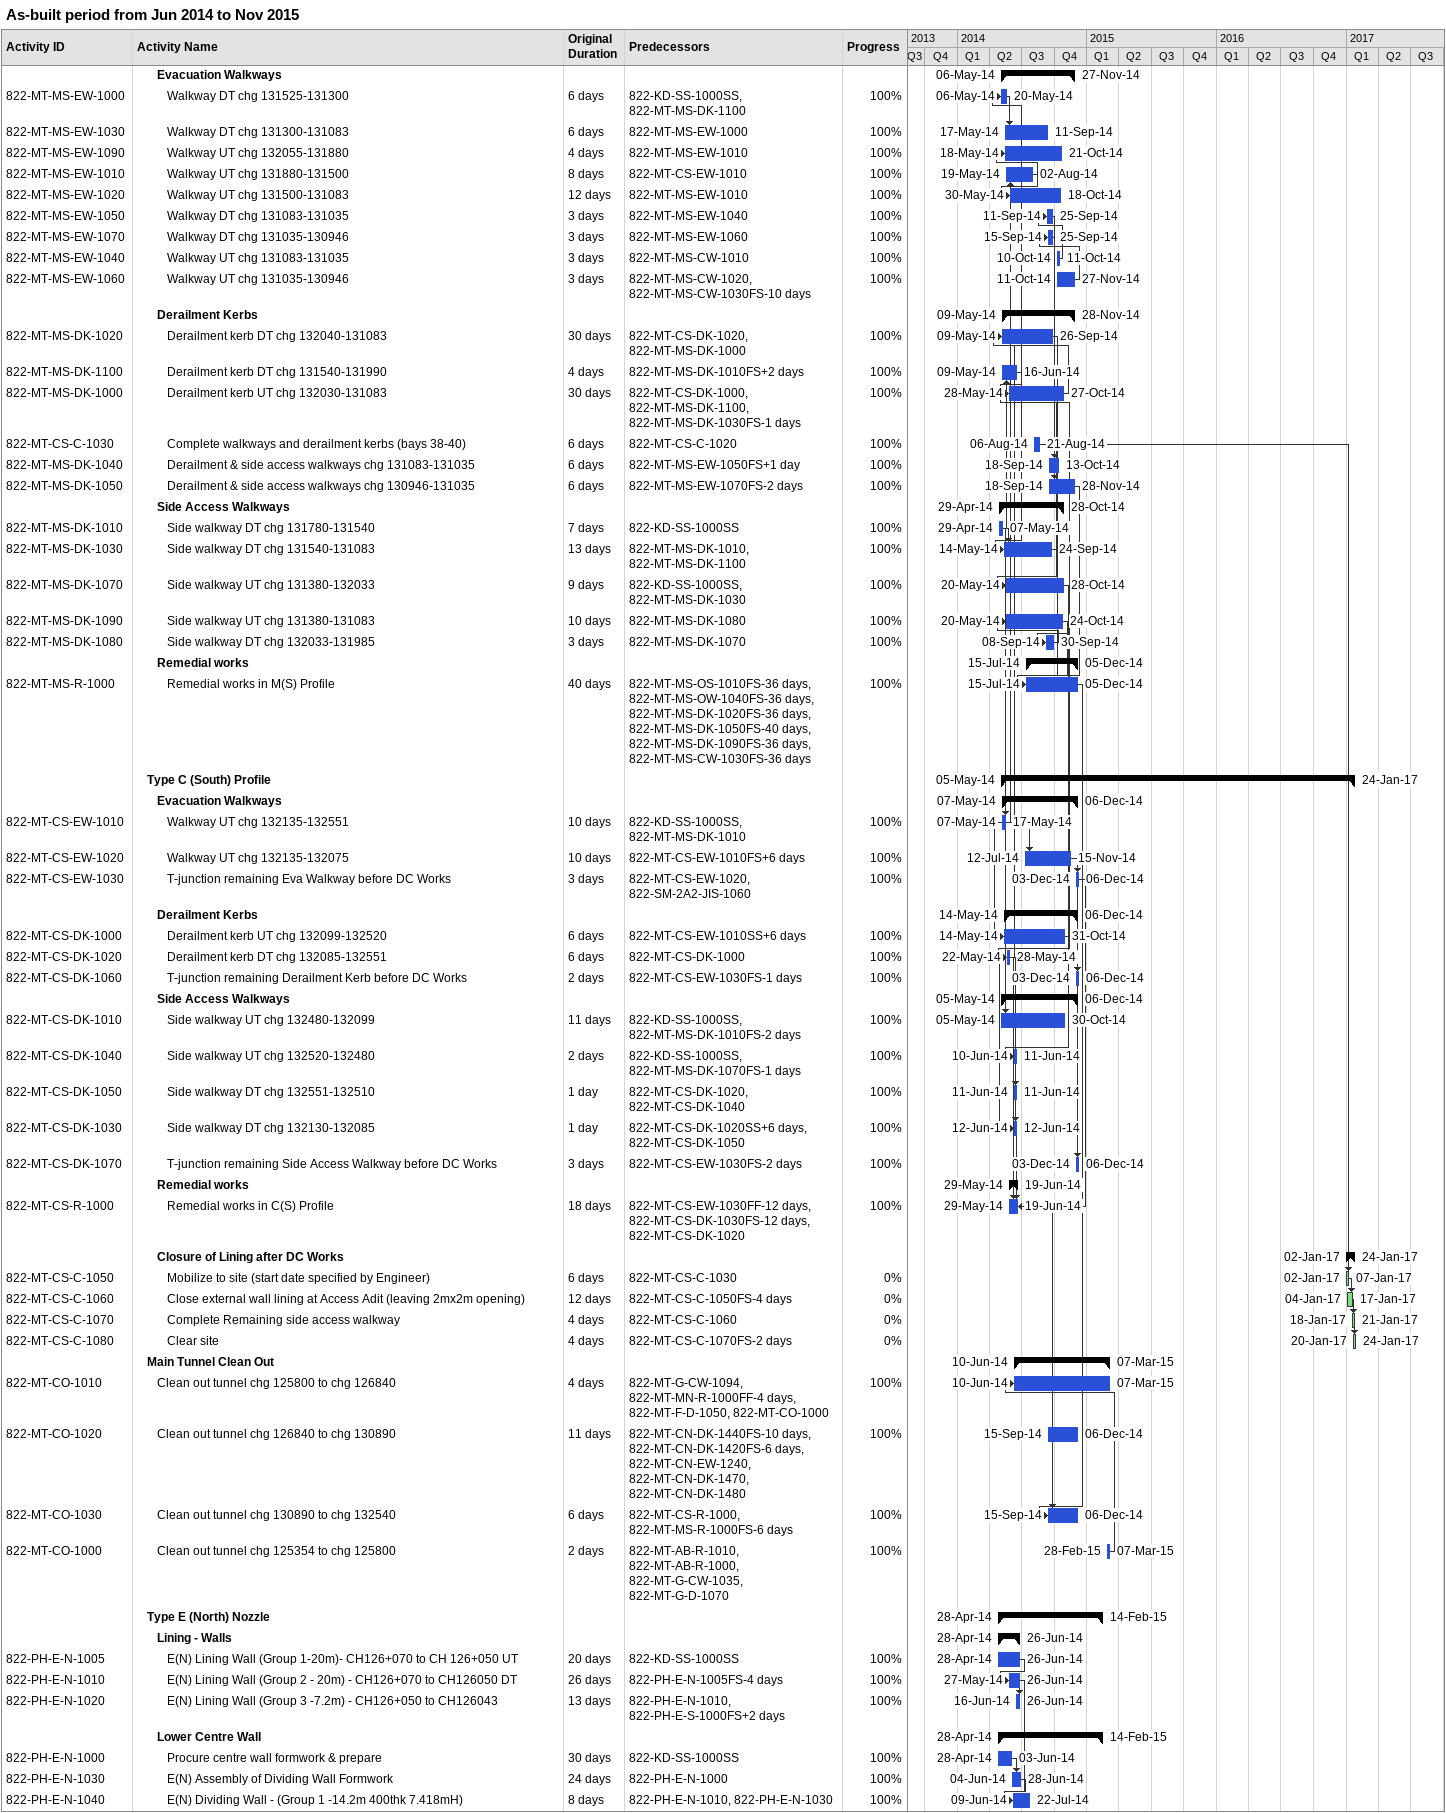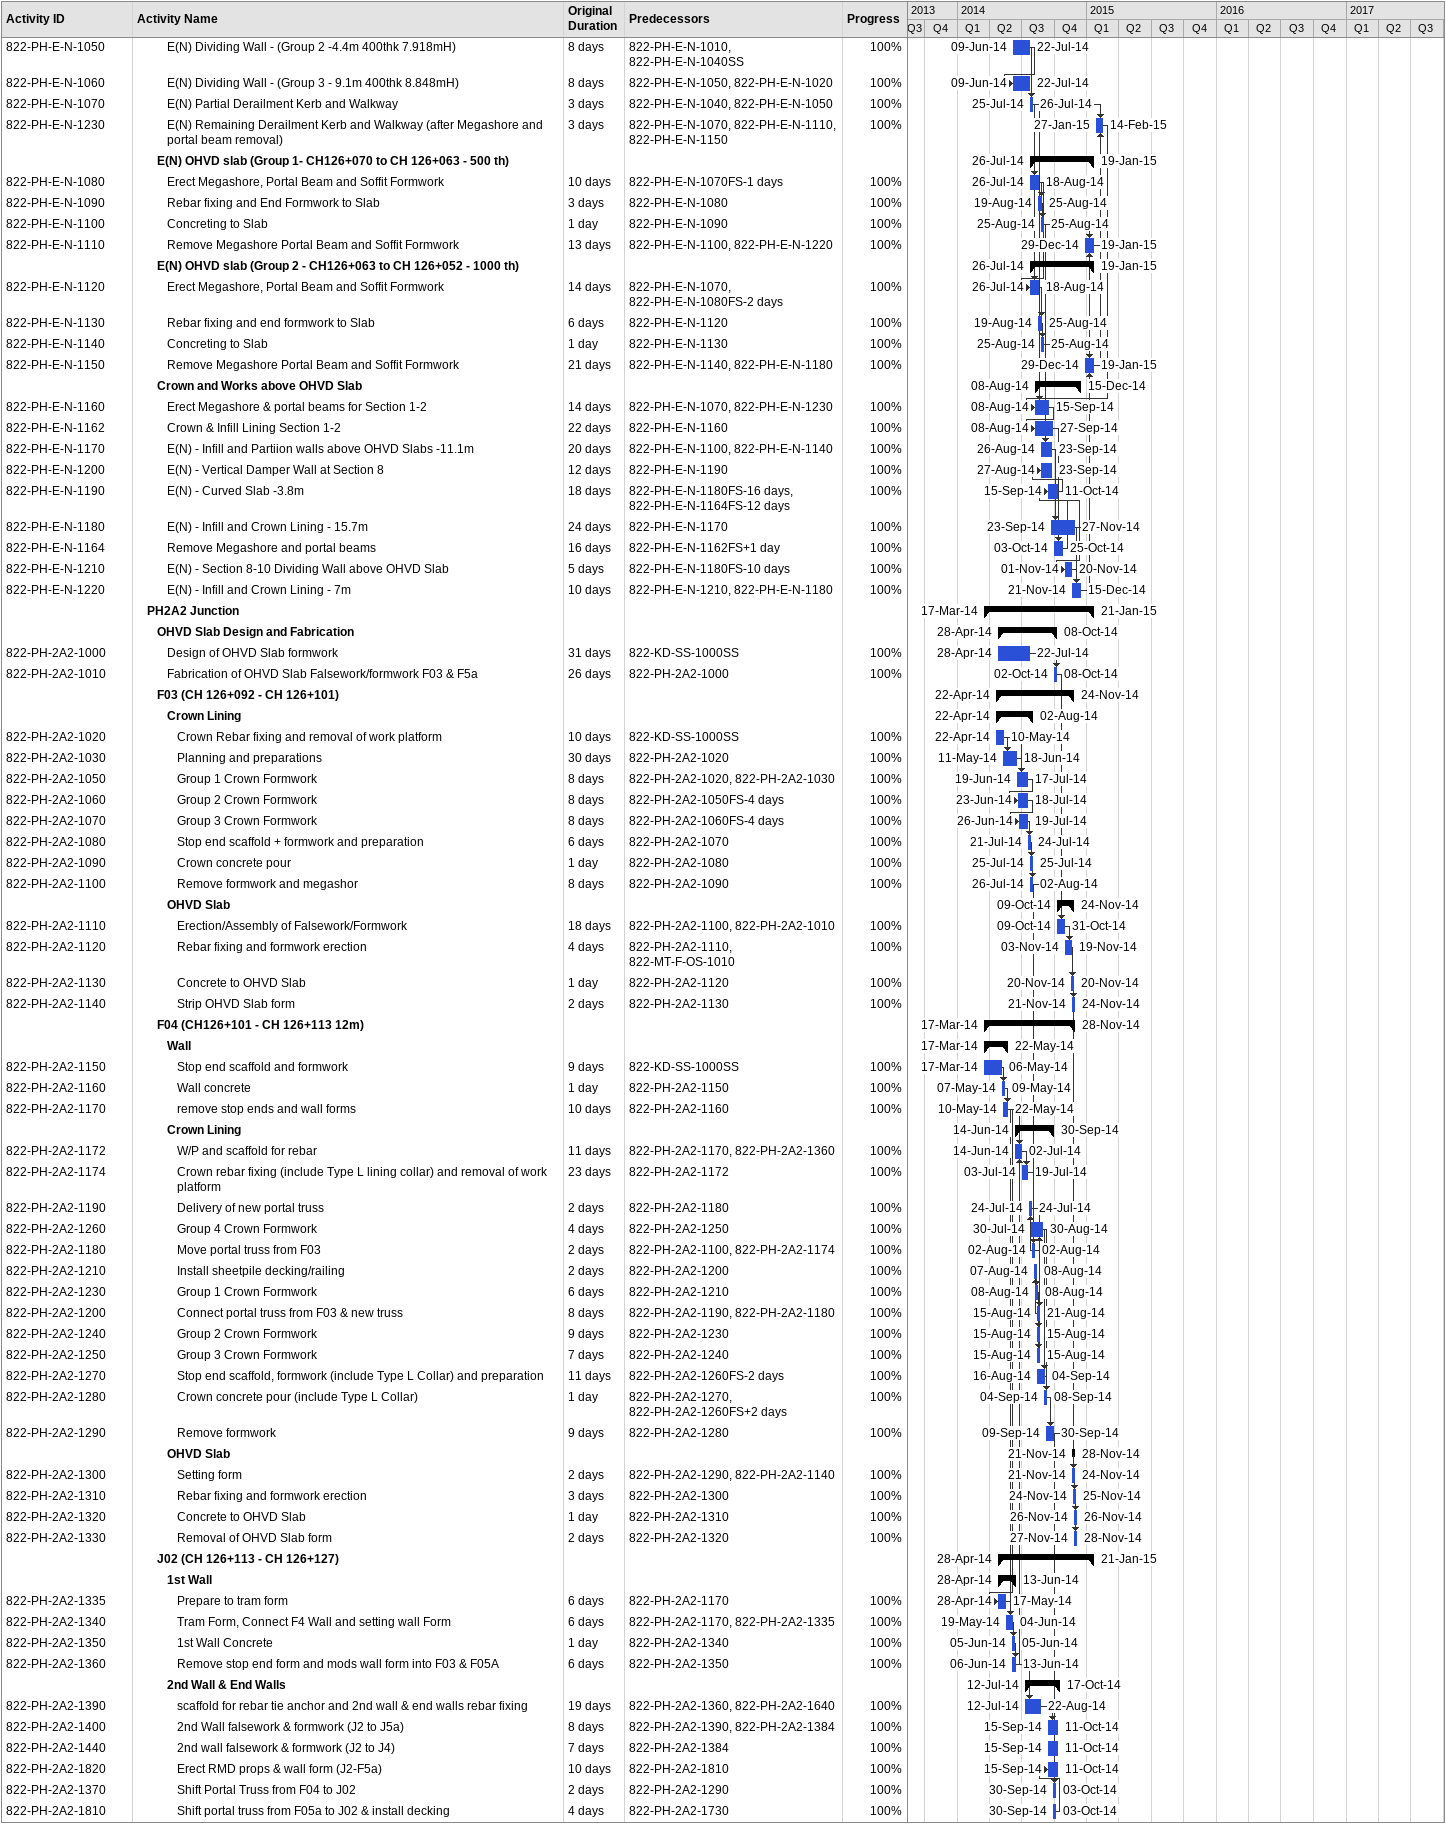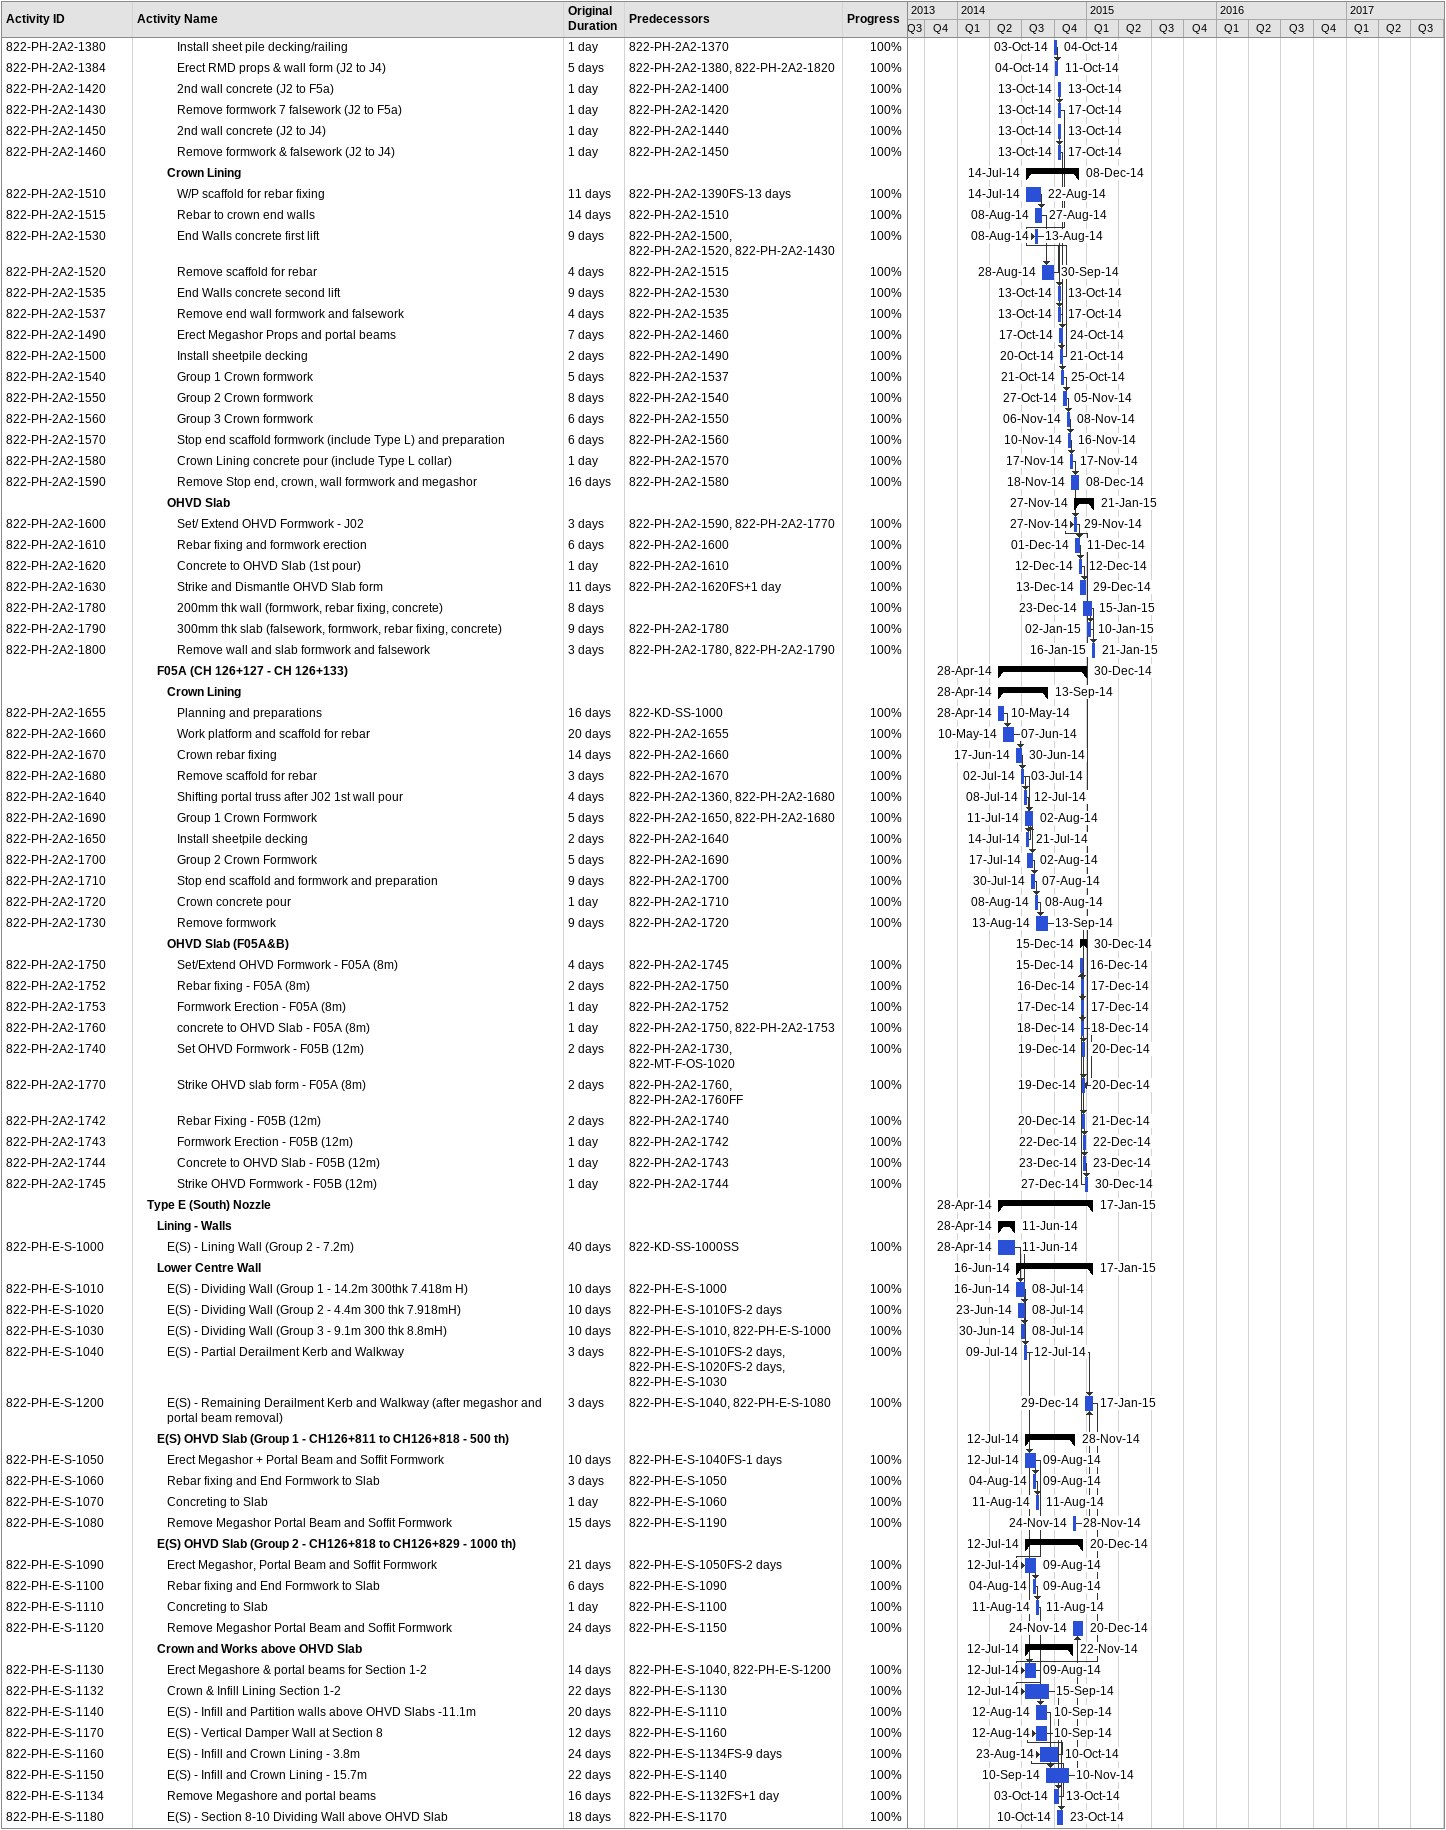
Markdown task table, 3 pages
As-built period from Jun 2014 to Nov 2015

| ID | Level | Task | Original duration | Start | Finish | Predecessors | % complete |
|---|---|---|---|---|---|---|---|
|  | 3 | **Evacuation Walkways** |  | 2014-05-06 | 2014-11-27 |  |  |
| 822-MT-MS-EW-1000 | 4 | Walkway DT chg 131525-131300 | 6d | 2014-05-06 | 2014-05-20 | 822-KD-SS-1000SS, 822-MT-MS-DK-1100 | 100 |
| 822-MT-MS-EW-1030 | 4 | Walkway DT chg 131300-131083 | 6d | 2014-05-17 | 2014-09-11 | 822-MT-MS-EW-1000 | 100 |
| 822-MT-MS-EW-1090 | 4 | Walkway UT chg 132055-131880 | 4d | 2014-05-18 | 2014-10-21 | 822-MT-MS-EW-1010 | 100 |
| 822-MT-MS-EW-1010 | 4 | Walkway UT chg 131880-131500 | 8d | 2014-05-19 | 2014-08-02 | 822-MT-CS-EW-1010 | 100 |
| 822-MT-MS-EW-1020 | 4 | Walkway UT chg 131500-131083 | 12d | 2014-05-30 | 2014-10-18 | 822-MT-MS-EW-1010 | 100 |
| 822-MT-MS-EW-1050 | 4 | Walkway DT chg 131083-131035 | 3d | 2014-09-11 | 2014-09-25 | 822-MT-MS-EW-1040 | 100 |
| 822-MT-MS-EW-1070 | 4 | Walkway DT chg 131035-130946 | 3d | 2014-09-15 | 2014-09-25 | 822-MT-MS-EW-1060 | 100 |
| 822-MT-MS-EW-1040 | 4 | Walkway UT chg 131083-131035 | 3d | 2014-10-10 | 2014-10-11 | 822-MT-MS-CW-1010 | 100 |
| 822-MT-MS-EW-1060 | 4 | Walkway UT chg 131035-130946 | 3d | 2014-10-11 | 2014-11-27 | 822-MT-MS-CW-1020, 822-MT-MS-CW-1030FS-10d | 100 |
|  | 3 | **Derailment Kerbs** |  | 2014-05-09 | 2014-11-28 |  |  |
| 822-MT-MS-DK-1020 | 4 | Derailment kerb DT chg 132040-131083 | 30d | 2014-05-09 | 2014-09-26 | 822-MT-CS-DK-1020, 822-MT-MS-DK-1000 | 100 |
| 822-MT-MS-DK-1100 | 4 | Derailment kerb DT chg 131540-131990 | 4d | 2014-05-09 | 2014-06-16 | 822-MT-MS-DK-1010FS+2d | 100 |
| 822-MT-MS-DK-1000 | 4 | Derailment kerb UT chg 132030-131083 | 30d | 2014-05-28 | 2014-10-27 | 822-MT-CS-DK-1000, 822-MT-MS-DK-1100, 822-MT-MS-DK-1030FS-1d | 100 |
| 822-MT-CS-C-1030 | 4 | Complete walkways and derailment kerbs (bays 38-40) | 6d | 2014-08-06 | 2014-08-21 | 822-MT-CS-C-1020 | 100 |
| 822-MT-MS-DK-1040 | 4 | Derailment & side access walkways chg 131083-131035 | 6d | 2014-09-18 | 2014-10-13 | 822-MT-MS-EW-1050FS+1d | 100 |
| 822-MT-MS-DK-1050 | 4 | Derailment & side access walkways chg 130946-131035 | 6d | 2014-09-18 | 2014-11-28 | 822-MT-MS-EW-1070FS-2d | 100 |
|  | 3 | **Side Access Walkways** |  | 2014-04-29 | 2014-10-28 |  |  |
| 822-MT-MS-DK-1010 | 4 | Side walkway DT chg 131780-131540 | 7d | 2014-04-29 | 2014-05-07 | 822-KD-SS-1000SS | 100 |
| 822-MT-MS-DK-1030 | 4 | Side walkway DT chg 131540-131083 | 13d | 2014-05-14 | 2014-09-24 | 822-MT-MS-DK-1010, 822-MT-MS-DK-1100 | 100 |
| 822-MT-MS-DK-1070 | 4 | Side walkway UT chg 131380-132033 | 9d | 2014-05-20 | 2014-10-28 | 822-KD-SS-1000SS, 822-MT-MS-DK-1030 | 100 |
| 822-MT-MS-DK-1090 | 4 | Side walkway UT chg 131380-131083 | 10d | 2014-05-20 | 2014-10-24 | 822-MT-MS-DK-1080 | 100 |
| 822-MT-MS-DK-1080 | 4 | Side walkway DT chg 132033-131985 | 3d | 2014-09-08 | 2014-09-30 | 822-MT-MS-DK-1070 | 100 |
|  | 3 | **Remedial works** |  | 2014-07-15 | 2014-12-05 |  |  |
| 822-MT-MS-R-1000 | 4 | Remedial works in M(S) Profile | 40d | 2014-07-15 | 2014-12-05 | 822-MT-MS-OS-1010FS-36d, 822-MT-MS-OW-1040FS-36d, 822-MT-MS-DK-1020FS-36d, 822-MT-MS-DK-1050FS-40d, 822-MT-MS-DK-1090FS-36d, 822-MT-MS-CW-1030FS-36d | 100 |
|  | 2 | **Type C (South) Profile** |  | 2014-05-05 | 2017-01-24 |  |  |
|  | 3 | **Evacuation Walkways** |  | 2014-05-07 | 2014-12-06 |  |  |
| 822-MT-CS-EW-1010 | 4 | Walkway UT chg 132135-132551 | 10d | 2014-05-07 | 2014-05-17 | 822-KD-SS-1000SS, 822-MT-MS-DK-1010 | 100 |
| 822-MT-CS-EW-1020 | 4 | Walkway UT chg 132135-132075 | 10d | 2014-07-12 | 2014-11-15 | 822-MT-CS-EW-1010FS+6d | 100 |
| 822-MT-CS-EW-1030 | 4 | T-junction remaining Eva Walkway before DC Works | 3d | 2014-12-03 | 2014-12-06 | 822-MT-CS-EW-1020, 822-SM-2A2-JIS-1060 | 100 |
|  | 3 | **Derailment Kerbs** |  | 2014-05-14 | 2014-12-06 |  |  |
| 822-MT-CS-DK-1000 | 4 | Derailment kerb UT chg 132099-132520 | 6d | 2014-05-14 | 2014-10-31 | 822-MT-CS-EW-1010SS+6d | 100 |
| 822-MT-CS-DK-1020 | 4 | Derailment kerb DT chg 132085-132551 | 6d | 2014-05-22 | 2014-05-28 | 822-MT-CS-DK-1000 | 100 |
| 822-MT-CS-DK-1060 | 4 | T-junction remaining Derailment Kerb before DC Works | 2d | 2014-12-03 | 2014-12-06 | 822-MT-CS-EW-1030FS-1d | 100 |
|  | 3 | **Side Access Walkways** |  | 2014-05-05 | 2014-12-06 |  |  |
| 822-MT-CS-DK-1010 | 4 | Side walkway UT chg 132480-132099 | 11d | 2014-05-05 | 2014-10-30 | 822-KD-SS-1000SS, 822-MT-MS-DK-1010FS-2d | 100 |
| 822-MT-CS-DK-1040 | 4 | Side walkway UT chg 132520-132480 | 2d | 2014-06-10 | 2014-06-11 | 822-KD-SS-1000SS, 822-MT-MS-DK-1070FS-1d | 100 |
| 822-MT-CS-DK-1050 | 4 | Side walkway DT chg 132551-132510 | 1d | 2014-06-11 | 2014-06-11 | 822-MT-CS-DK-1020, 822-MT-CS-DK-1040 | 100 |
| 822-MT-CS-DK-1030 | 4 | Side walkway DT chg 132130-132085 | 1d | 2014-06-12 | 2014-06-12 | 822-MT-CS-DK-1020SS+6d, 822-MT-CS-DK-1050 | 100 |
| 822-MT-CS-DK-1070 | 4 | T-junction remaining Side Access Walkway before DC Works | 3d | 2014-12-03 | 2014-12-06 | 822-MT-CS-EW-1030FS-2d | 100 |
|  | 3 | **Remedial works** |  | 2014-05-29 | 2014-06-19 |  |  |
| 822-MT-CS-R-1000 | 4 | Remedial works in C(S) Profile | 18d | 2014-05-29 | 2014-06-19 | 822-MT-CS-EW-1030FF-12d, 822-MT-CS-DK-1030FS-12d, 822-MT-CS-DK-1020 | 100 |
|  | 3 | **Closure of Lining after DC Works** |  | 2017-01-02 | 2017-01-24 |  |  |
| 822-MT-CS-C-1050 | 4 | Mobilize to site (start date specified by Engineer) | 6d | 2017-01-02 | 2017-01-07 | 822-MT-CS-C-1030 | 0 |
| 822-MT-CS-C-1060 | 4 | Close external wall lining at Access Adit (leaving 2mx2m opening) | 12d | 2017-01-04 | 2017-01-17 | 822-MT-CS-C-1050FS-4d | 0 |
| 822-MT-CS-C-1070 | 4 | Complete Remaining side access walkway | 4d | 2017-01-18 | 2017-01-21 | 822-MT-CS-C-1060 | 0 |
| 822-MT-CS-C-1080 | 4 | Clear site | 4d | 2017-01-20 | 2017-01-24 | 822-MT-CS-C-1070FS-2d | 0 |
|  | 2 | **Main Tunnel Clean Out** |  | 2014-06-10 | 2015-03-07 |  |  |
| 822-MT-CO-1010 | 3 | Clean out tunnel chg 125800 to chg 126840 | 4d | 2014-06-10 | 2015-03-07 | 822-MT-G-CW-1094, 822-MT-MN-R-1000FF-4d, 822-MT-F-D-1050, 822-MT-CO-1000 | 100 |
| 822-MT-CO-1020 | 3 | Clean out tunnel chg 126840 to chg 130890 | 11d | 2014-09-15 | 2014-12-06 | 822-MT-CN-DK-1440FS-10d, 822-MT-CN-DK-1420FS-6d, 822-MT-CN-EW-1240, 822-MT-CN-DK-1470, 822-MT-CN-DK-1480 | 100 |
| 822-MT-CO-1030 | 3 | Clean out tunnel chg 130890 to chg 132540 | 6d | 2014-09-15 | 2014-12-06 | 822-MT-CS-R-1000, 822-MT-MS-R-1000FS-6d | 100 |
| 822-MT-CO-1000 | 3 | Clean out tunnel chg 125354 to chg 125800 | 2d | 2015-02-28 | 2015-03-07 | 822-MT-AB-R-1010, 822-MT-AB-R-1000, 822-MT-G-CW-1035, 822-MT-G-D-1070 | 100 |
|  | 2 | **Type E (North) Nozzle** |  | 2014-04-28 | 2015-02-14 |  |  |
|  | 3 | **Lining - Walls** |  | 2014-04-28 | 2014-06-26 |  |  |
| 822-PH-E-N-1005 | 4 | E(N) Lining Wall (Group 1-20m)- CH126+070 to CH 126+050 UT | 20d | 2014-04-28 | 2014-06-26 | 822-KD-SS-1000SS | 100 |
| 822-PH-E-N-1010 | 4 | E(N) Lining Wall (Group 2 - 20m) - CH126+070 to CH126050 DT | 26d | 2014-05-27 | 2014-06-26 | 822-PH-E-N-1005FS-4d | 100 |
| 822-PH-E-N-1020 | 4 | E(N) Lining Wall (Group 3 -7.2m) - CH126+050 to CH126043 | 13d | 2014-06-16 | 2014-06-26 | 822-PH-E-N-1010, 822-PH-E-S-1000FS+2d | 100 |
|  | 3 | **Lower Centre Wall** |  | 2014-04-28 | 2015-02-14 |  |  |
| 822-PH-E-N-1000 | 4 | Procure centre wall formwork & prepare | 30d | 2014-04-28 | 2014-06-03 | 822-KD-SS-1000SS | 100 |
| 822-PH-E-N-1030 | 4 | E(N) Assembly of Dividing Wall Formwork | 24d | 2014-06-04 | 2014-06-28 | 822-PH-E-N-1000 | 100 |
| 822-PH-E-N-1040 | 4 | E(N) Dividing Wall - (Group 1 -14.2m 400thk 7.418mH) | 8d | 2014-06-09 | 2014-07-22 | 822-PH-E-N-1010, 822-PH-E-N-1030 | 100 |
| 822-PH-E-N-1050 | 4 | E(N) Dividing Wall - (Group 2 -4.4m 400thk 7.918mH) | 8d | 2014-06-09 | 2014-07-22 | 822-PH-E-N-1010, 822-PH-E-N-1040SS | 100 |
| 822-PH-E-N-1060 | 4 | E(N) Dividing Wall - (Group 3 - 9.1m 400thk 8.848mH) | 8d | 2014-06-09 | 2014-07-22 | 822-PH-E-N-1050, 822-PH-E-N-1020 | 100 |
| 822-PH-E-N-1070 | 4 | E(N) Partial Derailment Kerb and Walkway | 3d | 2014-07-25 | 2014-07-26 | 822-PH-E-N-1040, 822-PH-E-N-1050 | 100 |
| 822-PH-E-N-1230 | 4 | E(N) Remaining Derailment Kerb and Walkway (after Megashore and portal beam removal) | 3d | 2015-01-27 | 2015-02-14 | 822-PH-E-N-1070, 822-PH-E-N-1110, 822-PH-E-N-1150 | 100 |
|  | 3 | **E(N) OHVD slab (Group 1- CH126+070 to CH 126+063 - 500 th)** |  | 2014-07-26 | 2015-01-19 |  |  |
| 822-PH-E-N-1080 | 4 | Erect Megashore, Portal Beam and Soffit Formwork | 10d | 2014-07-26 | 2014-08-18 | 822-PH-E-N-1070FS-1d | 100 |
| 822-PH-E-N-1090 | 4 | Rebar fixing and End Formwork to Slab | 3d | 2014-08-19 | 2014-08-25 | 822-PH-E-N-1080 | 100 |
| 822-PH-E-N-1100 | 4 | Concreting to Slab | 1d | 2014-08-25 | 2014-08-25 | 822-PH-E-N-1090 | 100 |
| 822-PH-E-N-1110 | 4 | Remove Megashore Portal Beam and Soffit Formwork | 13d | 2014-12-29 | 2015-01-19 | 822-PH-E-N-1100, 822-PH-E-N-1220 | 100 |
|  | 3 | **E(N) OHVD slab (Group 2 - CH126+063 to CH 126+052 - 1000 th)** |  | 2014-07-26 | 2015-01-19 |  |  |
| 822-PH-E-N-1120 | 4 | Erect Megashore, Portal Beam and Soffit Formwork | 14d | 2014-07-26 | 2014-08-18 | 822-PH-E-N-1070, 822-PH-E-N-1080FS-2d | 100 |
| 822-PH-E-N-1130 | 4 | Rebar fixing and end formwork to Slab | 6d | 2014-08-19 | 2014-08-25 | 822-PH-E-N-1120 | 100 |
| 822-PH-E-N-1140 | 4 | Concreting to Slab | 1d | 2014-08-25 | 2014-08-25 | 822-PH-E-N-1130 | 100 |
| 822-PH-E-N-1150 | 4 | Remove Megashore Portal Beam and Soffit Formwork | 21d | 2014-12-29 | 2015-01-19 | 822-PH-E-N-1140, 822-PH-E-N-1180 | 100 |
|  | 3 | **Crown and Works above OHVD Slab** |  | 2014-08-08 | 2014-12-15 |  |  |
| 822-PH-E-N-1160 | 4 | Erect Megashore & portal beams for Section 1-2 | 14d | 2014-08-08 | 2014-09-15 | 822-PH-E-N-1070, 822-PH-E-N-1230 | 100 |
| 822-PH-E-N-1162 | 4 | Crown & Infill Lining Section 1-2 | 22d | 2014-08-08 | 2014-09-27 | 822-PH-E-N-1160 | 100 |
| 822-PH-E-N-1170 | 4 | E(N) - Infill and Partiion walls above OHVD Slabs -11.1m | 20d | 2014-08-26 | 2014-09-23 | 822-PH-E-N-1100, 822-PH-E-N-1140 | 100 |
| 822-PH-E-N-1200 | 4 | E(N) - Vertical Damper Wall at Section 8 | 12d | 2014-08-27 | 2014-09-23 | 822-PH-E-N-1190 | 100 |
| 822-PH-E-N-1190 | 4 | E(N) - Curved Slab -3.8m | 18d | 2014-09-15 | 2014-10-11 | 822-PH-E-N-1180FS-16d, 822-PH-E-N-1164FS-12d | 100 |
| 822-PH-E-N-1180 | 4 | E(N) - Infill and Crown Lining - 15.7m | 24d | 2014-09-23 | 2014-11-27 | 822-PH-E-N-1170 | 100 |
| 822-PH-E-N-1164 | 4 | Remove Megashore and portal beams | 16d | 2014-10-03 | 2014-10-25 | 822-PH-E-N-1162FS+1d | 100 |
| 822-PH-E-N-1210 | 4 | E(N) - Section 8-10 Dividing Wall above OHVD Slab | 5d | 2014-11-01 | 2014-11-20 | 822-PH-E-N-1180FS-10d | 100 |
| 822-PH-E-N-1220 | 4 | E(N) - Infill and Crown Lining - 7m | 10d | 2014-11-21 | 2014-12-15 | 822-PH-E-N-1210, 822-PH-E-N-1180 | 100 |
|  | 2 | **PH2A2 Junction** |  | 2014-03-17 | 2015-01-21 |  |  |
|  | 3 | **OHVD Slab Design and Fabrication** |  | 2014-04-28 | 2014-10-08 |  |  |
| 822-PH-2A2-1000 | 4 | Design of OHVD Slab formwork | 31d | 2014-04-28 | 2014-07-22 | 822-KD-SS-1000SS | 100 |
| 822-PH-2A2-1010 | 4 | Fabrication of OHVD Slab Falsework/formwork F03 & F5a | 26d | 2014-10-02 | 2014-10-08 | 822-PH-2A2-1000 | 100 |
|  | 3 | **F03 (CH 126+092 - CH 126+101)** |  | 2014-04-22 | 2014-11-24 |  |  |
|  | 4 | **Crown Lining** |  | 2014-04-22 | 2014-08-02 |  |  |
| 822-PH-2A2-1020 | 5 | Crown Rebar fixing and removal of work platform | 10d | 2014-04-22 | 2014-05-10 | 822-KD-SS-1000SS | 100 |
| 822-PH-2A2-1030 | 5 | Planning and preparations | 30d | 2014-05-11 | 2014-06-18 | 822-PH-2A2-1020 | 100 |
| 822-PH-2A2-1050 | 5 | Group 1 Crown Formwork | 8d | 2014-06-19 | 2014-07-17 | 822-PH-2A2-1020, 822-PH-2A2-1030 | 100 |
| 822-PH-2A2-1060 | 5 | Group 2 Crown Formwork | 8d | 2014-06-23 | 2014-07-18 | 822-PH-2A2-1050FS-4d | 100 |
| 822-PH-2A2-1070 | 5 | Group 3 Crown Formwork | 8d | 2014-06-26 | 2014-07-19 | 822-PH-2A2-1060FS-4d | 100 |
| 822-PH-2A2-1080 | 5 | Stop end scaffold + formwork and preparation | 6d | 2014-07-21 | 2014-07-24 | 822-PH-2A2-1070 | 100 |
| 822-PH-2A2-1090 | 5 | Crown concrete pour | 1d | 2014-07-25 | 2014-07-25 | 822-PH-2A2-1080 | 100 |
| 822-PH-2A2-1100 | 5 | Remove formwork and megashor | 8d | 2014-07-26 | 2014-08-02 | 822-PH-2A2-1090 | 100 |
|  | 4 | **OHVD Slab** |  | 2014-10-09 | 2014-11-24 |  |  |
| 822-PH-2A2-1110 | 5 | Erection/Assembly of Falsework/Formwork | 18d | 2014-10-09 | 2014-10-31 | 822-PH-2A2-1100, 822-PH-2A2-1010 | 100 |
| 822-PH-2A2-1120 | 5 | Rebar fixing and formwork erection | 4d | 2014-11-03 | 2014-11-19 | 822-PH-2A2-1110, 822-MT-F-OS-1010 | 100 |
| 822-PH-2A2-1130 | 5 | Concrete to OHVD Slab | 1d | 2014-11-20 | 2014-11-20 | 822-PH-2A2-1120 | 100 |
| 822-PH-2A2-1140 | 5 | Strip OHVD Slab form | 2d | 2014-11-21 | 2014-11-24 | 822-PH-2A2-1130 | 100 |
|  | 3 | **F04 (CH126+101 - CH 126+113 12m)** |  | 2014-03-17 | 2014-11-28 |  |  |
|  | 4 | **Wall** |  | 2014-03-17 | 2014-05-22 |  |  |
| 822-PH-2A2-1150 | 5 | Stop end scaffold and formwork | 9d | 2014-03-17 | 2014-05-06 | 822-KD-SS-1000SS | 100 |
| 822-PH-2A2-1160 | 5 | Wall concrete | 1d | 2014-05-07 | 2014-05-09 | 822-PH-2A2-1150 | 100 |
| 822-PH-2A2-1170 | 5 | remove stop ends and wall forms | 10d | 2014-05-10 | 2014-05-22 | 822-PH-2A2-1160 | 100 |
|  | 4 | **Crown Lining** |  | 2014-06-14 | 2014-09-30 |  |  |
| 822-PH-2A2-1172 | 5 | W/P and scaffold for rebar | 11d | 2014-06-14 | 2014-07-02 | 822-PH-2A2-1170, 822-PH-2A2-1360 | 100 |
| 822-PH-2A2-1174 | 5 | Crown rebar fixing (include Type L lining collar) and removal of work platform | 23d | 2014-07-03 | 2014-07-19 | 822-PH-2A2-1172 | 100 |
| 822-PH-2A2-1190 | 5 | Delivery of new portal truss | 2d | 2014-07-24 | 2014-07-24 | 822-PH-2A2-1180 | 100 |
| 822-PH-2A2-1260 | 5 | Group 4 Crown Formwork | 4d | 2014-07-30 | 2014-08-30 | 822-PH-2A2-1250 | 100 |
| 822-PH-2A2-1180 | 5 | Move portal truss from F03 | 2d | 2014-08-02 | 2014-08-02 | 822-PH-2A2-1100, 822-PH-2A2-1174 | 100 |
| 822-PH-2A2-1210 | 5 | Install sheetpile decking/railing | 2d | 2014-08-07 | 2014-08-08 | 822-PH-2A2-1200 | 100 |
| 822-PH-2A2-1230 | 5 | Group 1 Crown Formwork | 6d | 2014-08-08 | 2014-08-08 | 822-PH-2A2-1210 | 100 |
| 822-PH-2A2-1200 | 5 | Connect portal truss from F03 & new truss | 8d | 2014-08-15 | 2014-08-21 | 822-PH-2A2-1190, 822-PH-2A2-1180 | 100 |
| 822-PH-2A2-1240 | 5 | Group 2 Crown Formwork | 9d | 2014-08-15 | 2014-08-15 | 822-PH-2A2-1230 | 100 |
| 822-PH-2A2-1250 | 5 | Group 3 Crown Formwork | 7d | 2014-08-15 | 2014-08-15 | 822-PH-2A2-1240 | 100 |
| 822-PH-2A2-1270 | 5 | Stop end scaffold, formwork (include Type L Collar) and preparation | 11d | 2014-08-16 | 2014-09-04 | 822-PH-2A2-1260FS-2d | 100 |
| 822-PH-2A2-1280 | 5 | Crown concrete pour (include Type L Collar) | 1d | 2014-09-04 | 2014-09-08 | 822-PH-2A2-1270, 822-PH-2A2-1260FS+2d | 100 |
| 822-PH-2A2-1290 | 5 | Remove formwork | 9d | 2014-09-09 | 2014-09-30 | 822-PH-2A2-1280 | 100 |
|  | 4 | **OHVD Slab** |  | 2014-11-21 | 2014-11-28 |  |  |
| 822-PH-2A2-1300 | 5 | Setting form | 2d | 2014-11-21 | 2014-11-24 | 822-PH-2A2-1290, 822-PH-2A2-1140 | 100 |
| 822-PH-2A2-1310 | 5 | Rebar fixing and formwork erection | 3d | 2014-11-24 | 2014-11-25 | 822-PH-2A2-1300 | 100 |
| 822-PH-2A2-1320 | 5 | Concrete to OHVD Slab | 1d | 2014-11-26 | 2014-11-26 | 822-PH-2A2-1310 | 100 |
| 822-PH-2A2-1330 | 5 | Removal of OHVD Slab form | 2d | 2014-11-27 | 2014-11-28 | 822-PH-2A2-1320 | 100 |
|  | 3 | **J02 (CH 126+113 - CH 126+127)** |  | 2014-04-28 | 2015-01-21 |  |  |
|  | 4 | **1st Wall** |  | 2014-04-28 | 2014-06-13 |  |  |
| 822-PH-2A2-1335 | 5 | Prepare to tram form | 6d | 2014-04-28 | 2014-05-17 | 822-PH-2A2-1170 | 100 |
| 822-PH-2A2-1340 | 5 | Tram Form, Connect F4 Wall and setting wall Form | 6d | 2014-05-19 | 2014-06-04 | 822-PH-2A2-1170, 822-PH-2A2-1335 | 100 |
| 822-PH-2A2-1350 | 5 | 1st Wall Concrete | 1d | 2014-06-05 | 2014-06-05 | 822-PH-2A2-1340 | 100 |
| 822-PH-2A2-1360 | 5 | Remove stop end form and mods wall form into F03 & F05A | 6d | 2014-06-06 | 2014-06-13 | 822-PH-2A2-1350 | 100 |
|  | 4 | **2nd Wall & End Walls** |  | 2014-07-12 | 2014-10-17 |  |  |
| 822-PH-2A2-1390 | 5 | scaffold for rebar tie anchor and 2nd wall & end walls rebar fixing | 19d | 2014-07-12 | 2014-08-22 | 822-PH-2A2-1360, 822-PH-2A2-1640 | 100 |
| 822-PH-2A2-1400 | 5 | 2nd Wall falsework & formwork (J2 to J5a) | 8d | 2014-09-15 | 2014-10-11 | 822-PH-2A2-1390, 822-PH-2A2-1384 | 100 |
| 822-PH-2A2-1440 | 5 | 2nd wall falsework & formwork (J2 to J4) | 7d | 2014-09-15 | 2014-10-11 | 822-PH-2A2-1384 | 100 |
| 822-PH-2A2-1820 | 5 | Erect RMD props & wall form (J2-F5a) | 10d | 2014-09-15 | 2014-10-11 | 822-PH-2A2-1810 | 100 |
| 822-PH-2A2-1370 | 5 | Shift Portal Truss from F04 to J02 | 2d | 2014-09-30 | 2014-10-03 | 822-PH-2A2-1290 | 100 |
| 822-PH-2A2-1810 | 5 | Shift portal truss from F05a to J02 & install decking | 4d | 2014-09-30 | 2014-10-03 | 822-PH-2A2-1730 | 100 |
| 822-PH-2A2-1380 | 5 | Install sheet pile decking/railing | 1d | 2014-10-03 | 2014-10-04 | 822-PH-2A2-1370 | 100 |
| 822-PH-2A2-1384 | 5 | Erect RMD props & wall form (J2 to J4) | 5d | 2014-10-04 | 2014-10-11 | 822-PH-2A2-1380, 822-PH-2A2-1820 | 100 |
| 822-PH-2A2-1420 | 5 | 2nd wall concrete (J2 to F5a) | 1d | 2014-10-13 | 2014-10-13 | 822-PH-2A2-1400 | 100 |
| 822-PH-2A2-1430 | 5 | Remove formwork 7 falsework (J2 to F5a) | 1d | 2014-10-13 | 2014-10-17 | 822-PH-2A2-1420 | 100 |
| 822-PH-2A2-1450 | 5 | 2nd wall concrete (J2 to J4) | 1d | 2014-10-13 | 2014-10-13 | 822-PH-2A2-1440 | 100 |
| 822-PH-2A2-1460 | 5 | Remove formwork & falsework (J2 to J4) | 1d | 2014-10-13 | 2014-10-17 | 822-PH-2A2-1450 | 100 |
|  | 4 | **Crown Lining** |  | 2014-07-14 | 2014-12-08 |  |  |
| 822-PH-2A2-1510 | 5 | W/P scaffold for rebar fixing | 11d | 2014-07-14 | 2014-08-22 | 822-PH-2A2-1390FS-13d | 100 |
| 822-PH-2A2-1515 | 5 | Rebar to crown end walls | 14d | 2014-08-08 | 2014-08-27 | 822-PH-2A2-1510 | 100 |
| 822-PH-2A2-1530 | 5 | End Walls concrete first lift | 9d | 2014-08-08 | 2014-08-13 | 822-PH-2A2-1500, 822-PH-2A2-1520, 822-PH-2A2-1430 | 100 |
| 822-PH-2A2-1520 | 5 | Remove scaffold for rebar | 4d | 2014-08-28 | 2014-09-30 | 822-PH-2A2-1515 | 100 |
| 822-PH-2A2-1535 | 5 | End Walls concrete second lift | 9d | 2014-10-13 | 2014-10-13 | 822-PH-2A2-1530 | 100 |
| 822-PH-2A2-1537 | 5 | Remove end wall formwork and falsework | 4d | 2014-10-13 | 2014-10-17 | 822-PH-2A2-1535 | 100 |
| 822-PH-2A2-1490 | 5 | Erect Megashor Props and portal beams | 7d | 2014-10-17 | 2014-10-24 | 822-PH-2A2-1460 | 100 |
| 822-PH-2A2-1500 | 5 | Install sheetpile decking | 2d | 2014-10-20 | 2014-10-21 | 822-PH-2A2-1490 | 100 |
| 822-PH-2A2-1540 | 5 | Group 1 Crown formwork | 5d | 2014-10-21 | 2014-10-25 | 822-PH-2A2-1537 | 100 |
| 822-PH-2A2-1550 | 5 | Group 2 Crown formwork | 8d | 2014-10-27 | 2014-11-05 | 822-PH-2A2-1540 | 100 |
| 822-PH-2A2-1560 | 5 | Group 3 Crown formwork | 6d | 2014-11-06 | 2014-11-08 | 822-PH-2A2-1550 | 100 |
| 822-PH-2A2-1570 | 5 | Stop end scaffold formwork (include Type L) and preparation | 6d | 2014-11-10 | 2014-11-16 | 822-PH-2A2-1560 | 100 |
| 822-PH-2A2-1580 | 5 | Crown Lining concrete pour (include Type L collar) | 1d | 2014-11-17 | 2014-11-17 | 822-PH-2A2-1570 | 100 |
| 822-PH-2A2-1590 | 5 | Remove Stop end, crown, wall formwork and megashor | 16d | 2014-11-18 | 2014-12-08 | 822-PH-2A2-1580 | 100 |
|  | 4 | **OHVD Slab** |  | 2014-11-27 | 2015-01-21 |  |  |
| 822-PH-2A2-1600 | 5 | Set/ Extend OHVD Formwork - J02 | 3d | 2014-11-27 | 2014-11-29 | 822-PH-2A2-1590, 822-PH-2A2-1770 | 100 |
| 822-PH-2A2-1610 | 5 | Rebar fixing and formwork erection | 6d | 2014-12-01 | 2014-12-11 | 822-PH-2A2-1600 | 100 |
| 822-PH-2A2-1620 | 5 | Concrete to OHVD Slab (1st pour) | 1d | 2014-12-12 | 2014-12-12 | 822-PH-2A2-1610 | 100 |
| 822-PH-2A2-1630 | 5 | Strike and Dismantle OHVD Slab form | 11d | 2014-12-13 | 2014-12-29 | 822-PH-2A2-1620FS+1d | 100 |
| 822-PH-2A2-1780 | 5 | 200mm thk wall (formwork, rebar fixing, concrete) | 8d | 2014-12-23 | 2015-01-15 |  | 100 |
| 822-PH-2A2-1790 | 5 | 300mm thk slab (falsework, formwork, rebar fixing, concrete) | 9d | 2015-01-02 | 2015-01-10 | 822-PH-2A2-1780 | 100 |
| 822-PH-2A2-1800 | 5 | Remove wall and slab formwork and falsework | 3d | 2015-01-16 | 2015-01-21 | 822-PH-2A2-1780, 822-PH-2A2-1790 | 100 |
|  | 3 | **F05A (CH 126+127 - CH 126+133)** |  | 2014-04-28 | 2014-12-30 |  |  |
|  | 4 | **Crown Lining** |  | 2014-04-28 | 2014-09-13 |  |  |
| 822-PH-2A2-1655 | 5 | Planning and preparations | 16d | 2014-04-28 | 2014-05-10 | 822-KD-SS-1000 | 100 |
| 822-PH-2A2-1660 | 5 | Work platform and scaffold for rebar | 20d | 2014-05-10 | 2014-06-07 | 822-PH-2A2-1655 | 100 |
| 822-PH-2A2-1670 | 5 | Crown rebar fixing | 14d | 2014-06-17 | 2014-06-30 | 822-PH-2A2-1660 | 100 |
| 822-PH-2A2-1680 | 5 | Remove scaffold for rebar | 3d | 2014-07-02 | 2014-07-03 | 822-PH-2A2-1670 | 100 |
| 822-PH-2A2-1640 | 5 | Shifting portal truss after J02 1st wall pour | 4d | 2014-07-08 | 2014-07-12 | 822-PH-2A2-1360, 822-PH-2A2-1680 | 100 |
| 822-PH-2A2-1690 | 5 | Group 1 Crown Formwork | 5d | 2014-07-11 | 2014-08-02 | 822-PH-2A2-1650, 822-PH-2A2-1680 | 100 |
| 822-PH-2A2-1650 | 5 | Install sheetpile decking | 2d | 2014-07-14 | 2014-07-21 | 822-PH-2A2-1640 | 100 |
| 822-PH-2A2-1700 | 5 | Group 2 Crown Formwork | 5d | 2014-07-17 | 2014-08-02 | 822-PH-2A2-1690 | 100 |
| 822-PH-2A2-1710 | 5 | Stop end scaffold and formwork and preparation | 9d | 2014-07-30 | 2014-08-07 | 822-PH-2A2-1700 | 100 |
| 822-PH-2A2-1720 | 5 | Crown concrete pour | 1d | 2014-08-08 | 2014-08-08 | 822-PH-2A2-1710 | 100 |
| 822-PH-2A2-1730 | 5 | Remove formwork | 9d | 2014-08-13 | 2014-09-13 | 822-PH-2A2-1720 | 100 |
|  | 4 | **OHVD Slab (F05A&B)** |  | 2014-12-15 | 2014-12-30 |  |  |
| 822-PH-2A2-1750 | 5 | Set/Extend OHVD Formwork - F05A (8m) | 4d | 2014-12-15 | 2014-12-16 | 822-PH-2A2-1745 | 100 |
| 822-PH-2A2-1752 | 5 | Rebar fixing - F05A (8m) | 2d | 2014-12-16 | 2014-12-17 | 822-PH-2A2-1750 | 100 |
| 822-PH-2A2-1753 | 5 | Formwork Erection - F05A (8m) | 1d | 2014-12-17 | 2014-12-17 | 822-PH-2A2-1752 | 100 |
| 822-PH-2A2-1760 | 5 | concrete to OHVD Slab - F05A (8m) | 1d | 2014-12-18 | 2014-12-18 | 822-PH-2A2-1750, 822-PH-2A2-1753 | 100 |
| 822-PH-2A2-1740 | 5 | Set OHVD Formwork - F05B (12m) | 2d | 2014-12-19 | 2014-12-20 | 822-PH-2A2-1730, 822-MT-F-OS-1020 | 100 |
| 822-PH-2A2-1770 | 5 | Strike OHVD slab form - F05A (8m) | 2d | 2014-12-19 | 2014-12-20 | 822-PH-2A2-1760, 822-PH-2A2-1760FF | 100 |
| 822-PH-2A2-1742 | 5 | Rebar Fixing - F05B (12m) | 2d | 2014-12-20 | 2014-12-21 | 822-PH-2A2-1740 | 100 |
| 822-PH-2A2-1743 | 5 | Formwork Erection - F05B (12m) | 1d | 2014-12-22 | 2014-12-22 | 822-PH-2A2-1742 | 100 |
| 822-PH-2A2-1744 | 5 | Concrete to OHVD Slab - F05B (12m) | 1d | 2014-12-23 | 2014-12-23 | 822-PH-2A2-1743 | 100 |
| 822-PH-2A2-1745 | 5 | Strike OHVD Formwork - F05B (12m) | 1d | 2014-12-27 | 2014-12-30 | 822-PH-2A2-1744 | 100 |
|  | 2 | **Type E (South) Nozzle** |  | 2014-04-28 | 2015-01-17 |  |  |
|  | 3 | **Lining - Walls** |  | 2014-04-28 | 2014-06-11 |  |  |
| 822-PH-E-S-1000 | 4 | E(S) - Lining Wall (Group 2 - 7.2m) | 40d | 2014-04-28 | 2014-06-11 | 822-KD-SS-1000SS | 100 |
|  | 3 | **Lower Centre Wall** |  | 2014-06-16 | 2015-01-17 |  |  |
| 822-PH-E-S-1010 | 4 | E(S) - Dividing Wall (Group 1 - 14.2m 300thk 7.418m H) | 10d | 2014-06-16 | 2014-07-08 | 822-PH-E-S-1000 | 100 |
| 822-PH-E-S-1020 | 4 | E(S) - Dividing Wall (Group 2 - 4.4m 300 thk 7.918mH) | 10d | 2014-06-23 | 2014-07-08 | 822-PH-E-S-1010FS-2d | 100 |
| 822-PH-E-S-1030 | 4 | E(S) - Dividing Wall (Group 3 - 9.1m 300 thk 8.8mH) | 10d | 2014-06-30 | 2014-07-08 | 822-PH-E-S-1010, 822-PH-E-S-1000 | 100 |
| 822-PH-E-S-1040 | 4 | E(S) - Partial Derailment Kerb and Walkway | 3d | 2014-07-09 | 2014-07-12 | 822-PH-E-S-1010FS-2d, 822-PH-E-S-1020FS-2d, 822-PH-E-S-1030 | 100 |
| 822-PH-E-S-1200 | 4 | E(S) - Remaining Derailment Kerb and Walkway (after megashor and portal beam removal) | 3d | 2014-12-29 | 2015-01-17 | 822-PH-E-S-1040, 822-PH-E-S-1080 | 100 |
|  | 3 | **E(S) OHVD Slab (Group 1 - CH126+811 to CH126+818 - 500 th)** |  | 2014-07-12 | 2014-11-28 |  |  |
| 822-PH-E-S-1050 | 4 | Erect Megashor + Portal Beam and Soffit Formwork | 10d | 2014-07-12 | 2014-08-09 | 822-PH-E-S-1040FS-1d | 100 |
| 822-PH-E-S-1060 | 4 | Rebar fixing and End Formwork to Slab | 3d | 2014-08-04 | 2014-08-09 | 822-PH-E-S-1050 | 100 |
| 822-PH-E-S-1070 | 4 | Concreting to Slab | 1d | 2014-08-11 | 2014-08-11 | 822-PH-E-S-1060 | 100 |
| 822-PH-E-S-1080 | 4 | Remove Megashor Portal Beam and Soffit Formwork | 15d | 2014-11-24 | 2014-11-28 | 822-PH-E-S-1190 | 100 |
|  | 3 | **E(S) OHVD Slab (Group 2 - CH126+818 to CH126+829 - 1000 th)** |  | 2014-07-12 | 2014-12-20 |  |  |
| 822-PH-E-S-1090 | 4 | Erect Megashor, Portal Beam and Soffit Formwork | 21d | 2014-07-12 | 2014-08-09 | 822-PH-E-S-1050FS-2d | 100 |
| 822-PH-E-S-1100 | 4 | Rebar fixing and End Formwork to Slab | 6d | 2014-08-04 | 2014-08-09 | 822-PH-E-S-1090 | 100 |
| 822-PH-E-S-1110 | 4 | Concreting to Slab | 1d | 2014-08-11 | 2014-08-11 | 822-PH-E-S-1100 | 100 |
| 822-PH-E-S-1120 | 4 | Remove Megashor Portal Beam and Soffit Formwork | 24d | 2014-11-24 | 2014-12-20 | 822-PH-E-S-1150 | 100 |
|  | 3 | **Crown and Works above OHVD Slab** |  | 2014-07-12 | 2014-11-22 |  |  |
| 822-PH-E-S-1130 | 4 | Erect Megashore & portal beams for Section 1-2 | 14d | 2014-07-12 | 2014-08-09 | 822-PH-E-S-1040, 822-PH-E-S-1200 | 100 |
| 822-PH-E-S-1132 | 4 | Crown & Infill Lining Section 1-2 | 22d | 2014-07-12 | 2014-09-15 | 822-PH-E-S-1130 | 100 |
| 822-PH-E-S-1140 | 4 | E(S) - Infill and Partition walls above OHVD Slabs -11.1m | 20d | 2014-08-12 | 2014-09-10 | 822-PH-E-S-1110 | 100 |
| 822-PH-E-S-1170 | 4 | E(S) - Vertical Damper Wall at Section 8 | 12d | 2014-08-12 | 2014-09-10 | 822-PH-E-S-1160 | 100 |
| 822-PH-E-S-1160 | 4 | E(S) - Infill and Crown Lining - 3.8m | 24d | 2014-08-23 | 2014-10-10 | 822-PH-E-S-1134FS-9d | 100 |
| 822-PH-E-S-1150 | 4 | E(S) - Infill and Crown Lining - 15.7m | 22d | 2014-09-10 | 2014-11-10 | 822-PH-E-S-1140 | 100 |
| 822-PH-E-S-1134 | 4 | Remove Megashore and portal beams | 16d | 2014-10-03 | 2014-10-13 | 822-PH-E-S-1132FS+1d | 100 |
| 822-PH-E-S-1180 | 4 | E(S) - Section 8-10 Dividing Wall above OHVD Slab | 18d | 2014-10-10 | 2014-10-23 | 822-PH-E-S-1170 | 100 |
